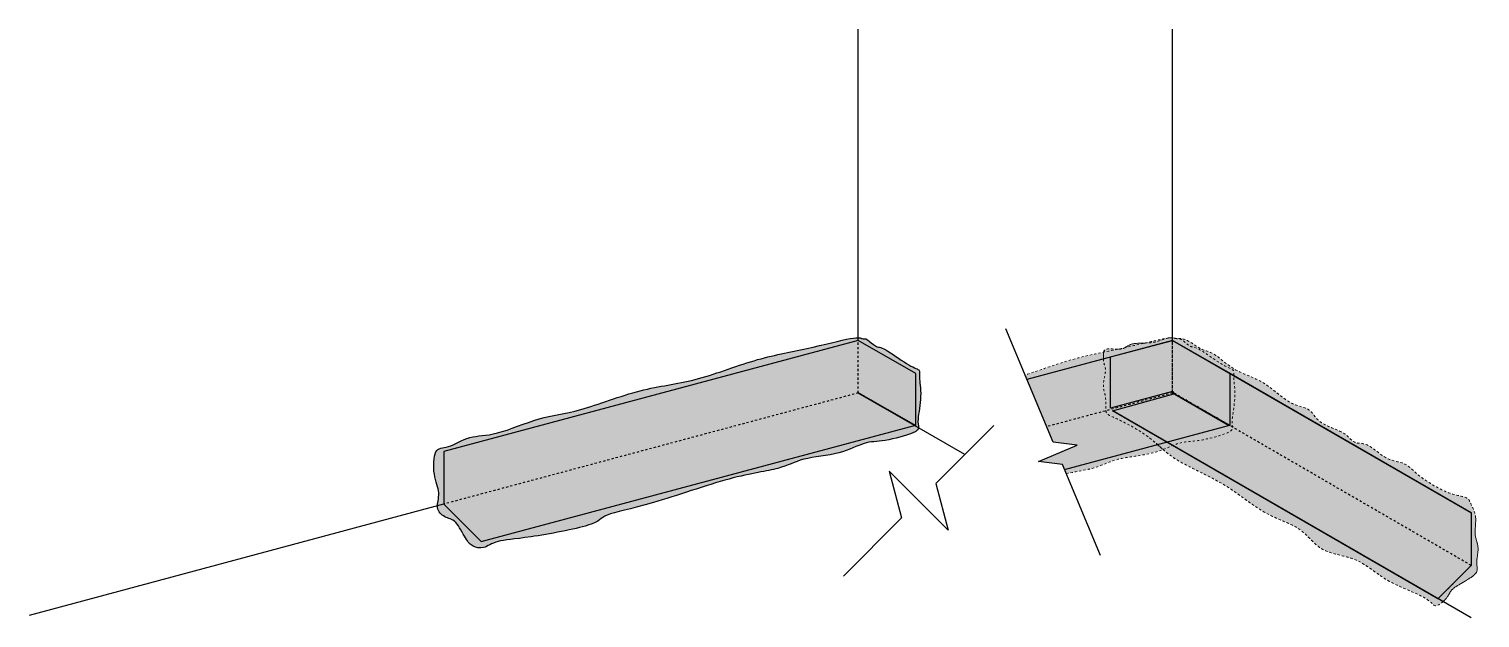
# Model space of a CAD drawing. Header units: inches. Extents: x -328 to 241, y -68 to 146.
# Drawn here: x -195.7 to -112.7, y 69.5 to 103.1 of the extents above; entities that cross this region are included whole.
import ezdxf

# ---------------------------------------------------------------- set-up
doc = ezdxf.new("R2010")
doc.units = ezdxf.units.IN
doc.header["$MEASUREMENT"] = 0
doc.linetypes.add('Dash', pattern=[0.25, 0.125, -0.125])
for name, color, linetype, lineweight in [('Drainage Mat', 191, 'Continuous', 0), ('Others', 190, 'Continuous', 0), ('RAM POLY FELT 3.5 FILTER FABRIC.', 4, 'Dash', 0)]:
    doc.layers.add(name, color=color, linetype=linetype, lineweight=lineweight)
doc.layers.add('Hatch', color=2, linetype='Continuous')
doc.layers.add('RamProof SYSTEM LIQUID', color=140, linetype='Continuous', lineweight=0, true_color=0x00bfff)

msp = doc.modelspace()

# ---------------------------------------------------------------- hatches: boundary and pattern name
at = {"layer": 'Drainage Mat'}
h = msp.add_hatch(color=2, dxfattribs=at)
h.dxf.hatch_style = 1
edge = h.paths.add_edge_path()
edge.add_line((-144.95698, 80.46186), (-144.95698, 83.43831))
edge.add_line((-144.95698, 83.43831), (-148.24363, 85.33586))
edge.add_line((-148.24363, 85.33586), (-171.96494, 78.97975))
edge.add_line((-171.96494, 78.97975), (-171.96494, 75.97371))
edge.add_line((-171.96494, 75.97371), (-169.81747, 73.82624))
edge.add_line((-169.81747, 73.82624), (-145.03662, 80.46624))
edge.add_line((-145.03662, 80.46624), (-148.24665, 82.32357))
edge.add_arc((-148.23523, 82.32671), 0.01184, 87.1137567, 195.3472177, ccw=False)
edge.add_line((-148.23464, 82.33853), (-144.95698, 80.46186))
at = {"layer": 'Hatch'}
h = msp.add_hatch(color=256, dxfattribs=at)
h.dxf.hatch_style = 1
edge = h.paths.add_edge_path()
edge.add_line((-136.56294, 78.24062), (-136.44203, 77.95099))
edge.add_line((-136.44203, 77.95099), (-127.05499, 80.46624))
edge.add_line((-127.05499, 80.46624), (-130.25063, 82.31525))
edge.add_arc((-130.2536, 82.32671), 0.01184, 87.1137567, 284.5452669, ccw=False)
edge.add_line((-130.25301, 82.33853), (-126.97534, 80.46186))
edge.add_line((-126.97534, 80.46186), (-126.97534, 83.43831))
edge.add_line((-126.97534, 83.43831), (-130.262, 85.33586))
edge.add_line((-130.262, 85.33586), (-138.59302, 83.10357))
edge.add_line((-138.59302, 83.10357), (-137.09465, 79.51431))
edge.add_line((-137.09465, 79.51431), (-135.72575, 79.33794))
edge.add_line((-135.72575, 79.33794), (-137.93183, 78.41699))
edge.add_line((-137.93183, 78.41699), (-136.56294, 78.24062))
h = msp.add_hatch(color=256, dxfattribs=at)
h.dxf.hatch_style = 1
edge = h.paths.add_edge_path()
edge.add_line((-113.17527, 75.47083), (-113.17527, 72.46479))
edge.add_line((-113.17527, 72.46479), (-115.0772, 70.56287))
edge.add_line((-115.0772, 70.56287), (-133.69654, 81.31276))
edge.add_line((-133.69654, 81.31276), (-130.19858, 82.27178))
edge.add_arc((-130.27218, 82.31761), 0.08671, 328.0915796, 446.9031402)
edge.add_line((-130.2675, 82.40419), (-133.81103, 81.45471))
edge.add_line((-133.81103, 81.45471), (-133.81103, 84.3849))
edge.add_line((-133.81103, 84.3849), (-130.262, 85.33586))
edge.add_line((-130.262, 85.33586), (-113.17527, 75.47083))
at = {"layer": 'RamProof SYSTEM LIQUID'}
h = msp.add_hatch(color=256, dxfattribs=at)
h.dxf.hatch_style = 1
edge = h.paths.add_edge_path()
edge.add_spline(control_points=[(-147.72041, 85.37282), (-147.85241, 85.45332), (-148.04002, 85.38091), (-148.24363, 85.60831), (-151.19939, 84.81632), (-154.09009, 84.33394), (-157.71891, 82.88701), (-160.5393, 82.67034), (-164.45181, 81.15045), (-166.37404, 81.01823), (-169.13103, 79.81947), (-170.47531, 79.94054), (-171.79665, 79.08619), (-172.52494, 79.28134), (-172.59537, 77.56029), (-172.10712, 76.59234), (-172.47546, 75.72741), (-171.91554, 75.16749), (-171.27153, 75.11387), (-170.68714, 73.89412), (-170.33843, 73.54541), (-169.69551, 73.37314), (-168.99923, 73.91816), (-167.45966, 73.97826), (-162.93809, 74.81269), (-163.08419, 75.35796), (-160.3838, 75.83891), (-155.214, 77.65633), (-152.57813, 77.9568), (-151.60218, 78.60789), (-149.18607, 78.81238), (-147.86343, 79.57601), (-146.87044, 79.51896), (-144.84804, 80.06085), (-144.75929, 80.3921), (-144.90143, 80.63829), (-144.58814, 82.20138), (-144.8122, 83.36346), (-144.6423, 83.65773), (-145.35231, 83.84798), (-146.86265, 85.00113), (-147.24804, 84.89787), (-147.58842, 85.29231), (-147.72041, 85.37282)], knot_values=[0, 0, 0, 0, 1, 2, 3, 4, 5, 6, 7, 8, 9, 10, 11, 12, 13, 14, 15, 16, 17, 18, 19, 20, 21, 22, 23, 24, 25, 26, 27, 28, 29, 30, 31, 32, 33, 34, 35, 36, 37, 38, 39, 40, 41, 41, 41, 41], degree=3, periodic=1)
h = msp.add_hatch(color=256, dxfattribs=at)
h.dxf.hatch_style = 1
edge = h.paths.add_edge_path()
edge.add_spline(control_points=[(-112.92104, 75.21349), (-112.94602, 75.50801), (-113.19208, 75.9342), (-113.34717, 76.43878), (-114.31408, 76.43878), (-116.25482, 77.55927), (-116.88567, 78.40328), (-117.99013, 78.40328), (-119.13958, 79.55273), (-119.89482, 79.35037), (-120.33564, 80.11389), (-121.9808, 80.55471), (-122.35556, 81.54574), (-123.49913, 81.54574), (-125.02926, 83.07586), (-126.75704, 83.53882), (-127.92644, 84.70823), (-128.55274, 84.70823), (-129.52397, 85.4877), (-130.13366, 85.40397), (-130.41769, 85.56795), (-131.35269, 85.11969), (-132.74332, 85.23433), (-133.04219, 84.71667), (-134.22032, 84.95593), (-134.22032, 84.47577), (-134.22032, 84.00693), (-134.03826, 83.69159), (-134.22737, 82.98584), (-134.22737, 82.48319), (-134.08437, 82.23551), (-134.08437, 81.53469), (-134.08437, 81.10379), (-133.74183, 81.012), (-131.50596, 79.88282), (-130.33911, 78.48023), (-127.23621, 77.23453), (-125.02219, 75.29468), (-122.78751, 74.6959), (-121.89568, 73.15122), (-119.6083, 72.97893), (-118.14884, 71.51946), (-115.48681, 70.61292), (-115.30381, 69.92996), (-114.47828, 70.6458), (-114.36032, 71.08604), (-113.75673, 71.43452), (-112.67314, 72.06013), (-112.94866, 72.53734), (-112.68006, 73.53976), (-113.04224, 74.16708), (-112.89607, 74.91897), (-112.92104, 75.21349)], knot_values=[0, 0, 0, 0, 1, 2, 3, 4, 5, 6, 7, 8, 9, 10, 11, 12, 13, 14, 15, 16, 17, 18, 19, 20, 21, 22, 23, 24, 25, 26, 27, 28, 29, 30, 31, 32, 33, 34, 35, 36, 37, 38, 39, 40, 41, 42, 43, 44, 45, 46, 47, 48, 49, 50, 50, 50, 50], degree=3, periodic=1)
h = msp.add_hatch(color=256, dxfattribs=at)
h.dxf.hatch_style = 1
h.paths.add_polyline_path([(-136.56294, 78.24062), (-136.34305, 77.71389), (-136.21916, 77.73935), (-135.98872, 77.78481), (-135.77224, 77.82644), (-135.56925, 77.86527), (-135.37926, 77.90229), (-135.2018, 77.93854), (-135.0364, 77.97502), (-134.88257, 78.01277), (-134.73968, 78.05258), (-134.60628, 78.09433), (-134.48069, 78.13758), (-134.3612, 78.18189), (-134.24614, 78.22683), (-134.13382, 78.27197), (-134.02254, 78.31686), (-133.91062, 78.36108), (-133.79637, 78.4042), (-133.67811, 78.44577), (-133.55413, 78.48537), (-133.42276, 78.52255), (-133.28247, 78.55694), (-133.13354, 78.58874), (-132.97734, 78.61849), (-132.81526, 78.64673), (-132.64866, 78.67402), (-132.47893, 78.7009), (-132.30745, 78.72792), (-132.13561, 78.75563), (-131.96477, 78.78457), (-131.79632, 78.81529), (-131.63164, 78.84835), (-131.47212, 78.88428), (-131.3191, 78.92362), (-131.17313, 78.96632), (-131.03385, 79.01166), (-130.90086, 79.05889), (-130.77372, 79.10726), (-130.65202, 79.15601), (-130.53535, 79.2044), (-130.42329, 79.25167), (-130.31542, 79.29708), (-130.21133, 79.33986), (-130.11061, 79.37927), (-130.01283, 79.41456), (-129.91758, 79.44498), (-129.82436, 79.4702), (-129.73244, 79.49089), (-129.64109, 79.5078), (-129.54956, 79.52172), (-129.45713, 79.53341), (-129.36304, 79.54366), (-129.26656, 79.55322), (-129.16694, 79.56288), (-129.06345, 79.57342), (-128.95534, 79.58559), (-128.84188, 79.60018), (-128.72233, 79.61797), (-128.59628, 79.63953), (-128.46492, 79.66467), (-128.32985, 79.69294), (-128.19269, 79.7239), (-128.05505, 79.75711), (-127.91855, 79.79213), (-127.78481, 79.82851), (-127.65543, 79.86582), (-127.53203, 79.90361), (-127.41622, 79.94145), (-127.30962, 79.9789), (-127.21384, 80.0155), (-127.13034, 80.05086), (-127.05907, 80.08486), (-126.99911, 80.11757), (-126.94953, 80.14907), (-126.9094, 80.17941), (-126.87779, 80.20867), (-126.85378, 80.23692), (-126.83644, 80.26422), (-126.82484, 80.29065), (-126.81806, 80.31626), (-126.81516, 80.34114), (-126.81522, 80.36534), (-126.81733, 80.38895), (-126.82081, 80.41237), (-126.82528, 80.43635), (-126.83037, 80.46164), (-126.8357, 80.48902), (-126.8409, 80.51924), (-126.8456, 80.55308), (-126.84942, 80.59128), (-126.85198, 80.63463), (-126.85292, 80.68387), (-126.85186, 80.73978), (-126.84842, 80.80312), (-126.84224, 80.87465), (-126.83321, 80.95462), (-126.82181, 81.04222), (-126.80857, 81.13653), (-126.79404, 81.2366), (-126.77876, 81.3415), (-126.76327, 81.4503), (-126.7481, 81.56205), (-126.7338, 81.67583), (-126.72092, 81.79069), (-126.70999, 81.9057), (-126.70154, 82.01993), (-126.69614, 82.13243), (-126.69414, 82.24239), (-126.69522, 82.34942), (-126.69889, 82.45327), (-126.70463, 82.55369), (-126.71193, 82.65043), (-126.72029, 82.74322), (-126.7292, 82.83181), (-126.73815, 82.91596), (-126.74664, 82.9954), (-126.75415, 83.06989), (-126.76019, 83.13916), (-126.76424, 83.20296), (-126.76587, 83.26109), (-126.76539, 83.31374), (-126.76349, 83.36132), (-126.76086, 83.40425), (-126.7582, 83.44295), (-126.75619, 83.47783), (-126.75554, 83.50931), (-126.75693, 83.53781), (-126.76107, 83.56373), (-126.76864, 83.5875), (-126.78034, 83.60954), (-126.79686, 83.63025), (-126.81889, 83.65006), (-126.84674, 83.66947), (-126.8804, 83.68905), (-126.91982, 83.70938), (-126.96496, 83.73105), (-127.01578, 83.75464), (-127.07222, 83.78073), (-127.13425, 83.80989), (-127.20183, 83.84272), (-127.2749, 83.87979), (-127.35344, 83.92168), (-127.43738, 83.96898), (-127.5267, 84.02225), (-127.62102, 84.08152), (-127.71937, 84.14571), (-127.82071, 84.2136), (-127.92397, 84.28399), (-128.02812, 84.35566), (-128.1321, 84.42742), (-128.23487, 84.49804), (-128.33538, 84.56632), (-128.43257, 84.63106), (-128.5254, 84.69103), (-128.61283, 84.74504), (-128.69379, 84.79188), (-128.76754, 84.83071), (-128.83447, 84.86223), (-128.89526, 84.8875), (-128.95059, 84.90758), (-129.00115, 84.92353), (-129.04761, 84.93643), (-129.09065, 84.94732), (-129.13096, 84.95728), (-129.16922, 84.96736), (-129.2061, 84.97864), (-129.24229, 84.99217), (-129.27848, 85.00902), (-129.31527, 85.03011), (-129.35274, 85.05525), (-129.39072, 85.0837), (-129.42899, 85.11468), (-129.46737, 85.14744), (-129.50567, 85.18122), (-129.5437, 85.21525), (-129.58125, 85.24879), (-129.61814, 85.28106), (-129.65418, 85.31131), (-129.68916, 85.33878), (-129.72291, 85.36271), (-129.75522, 85.38236), (-129.78606, 85.39766), (-129.81549, 85.40915), (-129.8436, 85.41738), (-129.87047, 85.42292), (-129.89619, 85.42635), (-129.92083, 85.42821), (-129.94448, 85.42909), (-129.96723, 85.42953), (-129.98914, 85.43011), (-130.01031, 85.43139), (-130.03082, 85.43393), (-130.05076, 85.4383), (-130.07069, 85.44463), (-130.09205, 85.45226), (-130.1164, 85.46046), (-130.14527, 85.46848), (-130.1802, 85.47559), (-130.22274, 85.48105), (-130.27443, 85.48412), (-130.3368, 85.48407), (-130.41141, 85.48015), (-130.49979, 85.47163), (-130.60348, 85.45776), (-130.72402, 85.43782), (-130.86241, 85.41132), (-131.01758, 85.37876), (-131.188, 85.34087), (-131.37213, 85.29837), (-131.56844, 85.25199), (-131.7754, 85.20245), (-131.99146, 85.15047), (-132.2151, 85.09677), (-132.44478, 85.04209), (-132.67896, 84.98714), (-132.91612, 84.93265), (-133.15471, 84.87935), (-133.39336, 84.82784), (-133.63192, 84.77784), (-133.87083, 84.72868), (-134.11052, 84.67965), (-134.35143, 84.63007), (-134.594, 84.57923), (-134.83866, 84.52644), (-135.08586, 84.47101), (-135.33603, 84.41224), (-135.5896, 84.34944), (-135.84702, 84.28192), (-136.10873, 84.20898), (-136.37512, 84.12998), (-136.64596, 84.04522), (-136.92043, 83.95586), (-137.19769, 83.8631), (-137.47689, 83.76814), (-137.75719, 83.67217), (-138.03775, 83.57638), (-138.31772, 83.48198), (-138.59627, 83.39015), (-138.69899, 83.35741), (-137.09465, 79.51431), (-135.72575, 79.33794), (-137.93183, 78.41699)])

# ---------------------------------------------------------------- linework, layer by layer
for points in [[(-148.24363, 85.33586), (-148.24363, 103.13204)], [(-130.262, 85.33586), (-130.262, 103.13204)], [(-134.39367, 73.04426), (-136.56294, 78.24062), (-137.93183, 78.41699), (-135.72575, 79.33794), (-137.09465, 79.51431), (-139.8034, 86.00296)], [(-133.81103, 81.61616), (-133.81103, 84.3849)], [(-113.17527, 75.47083), (-127.04078, 83.47609)], [(-113.17527, 69.46479), (-133.58049, 81.24575)], [(-140.48124, 80.47605), (-143.81321, 77.14408), (-143.09876, 74.47771), (-146.47958, 77.85853), (-145.76513, 75.19216), (-149.0971, 71.86019)], [(-142.14723, 78.81006), (-145.02241, 80.47005)], [(-171.97505, 75.97024), (-195.69637, 69.61413)]]:
    msp.add_lwpolyline(points)
for points in [[(-144.95698, 80.46186), (-144.95698, 83.43831), (-148.24363, 85.33586), (-171.96494, 78.97975), (-171.96494, 75.97371), (-169.81747, 73.82624), (-145.03662, 80.46624), (-148.24665, 82.32357, -0.51080924), (-148.23464, 82.33853)], [(-113.17527, 75.47083), (-113.17527, 72.46479), (-115.0772, 70.56287), (-133.69654, 81.31276), (-130.19858, 82.27178, 0.57045679), (-130.2675, 82.40419), (-133.81103, 81.45471), (-133.81103, 84.3849), (-130.262, 85.33586)]]:
    msp.add_lwpolyline(points, format="xyb", close=True)
at = {"linetype": 'Dash'}
for points in [[(-148.24363, 82.32982), (-148.24363, 85.33586)], [(-130.2675, 82.40419), (-130.262, 85.33586)], [(-130.262, 82.32982), (-130.262, 85.33586)], [(-148.24363, 82.32982), (-171.96494, 75.97371)], [(-145.02241, 80.47005), (-148.24363, 82.32982)], [(-130.262, 82.32982), (-137.46437, 80.39995)], [(-127.04078, 80.47005), (-130.262, 82.32982)], [(-113.17527, 72.46479), (-130.18548, 82.31761)]]:
    msp.add_lwpolyline(points, dxfattribs=at)
msp.add_lwpolyline([(-136.44203, 77.95099), (-127.05499, 80.46624), (-130.26502, 82.32357, -0.51080924), (-130.25301, 82.33853), (-126.97534, 80.46186), (-126.97534, 83.43831), (-130.262, 85.33586), (-138.59302, 83.10357)], format="xyb")
msp.add_open_spline([(-147.72041, 85.37282), (-147.85241, 85.45332), (-148.04002, 85.38091), (-148.24363, 85.60831), (-151.19939, 84.81632), (-154.09009, 84.33394), (-157.71891, 82.88701), (-160.5393, 82.67034), (-164.45181, 81.15045), (-166.37404, 81.01823), (-169.13103, 79.81947), (-170.47531, 79.94054), (-171.79665, 79.08619), (-172.52494, 79.28134), (-172.59537, 77.56029), (-172.10712, 76.59234), (-172.47546, 75.72741), (-171.91554, 75.16749), (-171.27153, 75.11387), (-170.68714, 73.89412), (-170.33843, 73.54541), (-169.69551, 73.37314), (-168.99923, 73.91816), (-167.45966, 73.97826), (-162.93809, 74.81269), (-163.08419, 75.35796), (-160.3838, 75.83891), (-155.214, 77.65633), (-152.57813, 77.9568), (-151.60218, 78.60789), (-149.18607, 78.81238), (-147.86343, 79.57601), (-146.87044, 79.51896), (-144.84804, 80.06085), (-144.75929, 80.3921), (-144.90143, 80.63829), (-144.58814, 82.20138), (-144.8122, 83.36346), (-144.6423, 83.65773), (-145.35231, 83.84798), (-146.86265, 85.00113), (-147.24804, 84.89787), (-147.58842, 85.29231), (-147.72041, 85.37282)], degree=3)
at = {"layer": 'Others'}
for points in [[(-148.24363, 85.33586), (-171.96494, 78.97975)], [(-148.24363, 85.33586), (-144.95698, 83.43831)], [(-130.262, 85.33586), (-138.59302, 83.10357)], [(-130.262, 85.33586), (-126.97534, 83.43831)], [(-144.95698, 83.43831), (-144.95698, 80.46186)], [(-126.97534, 83.43831), (-126.97534, 80.46186)], [(-145.02241, 80.47005), (-169.81747, 73.82624)], [(-127.04078, 80.47005), (-136.44203, 77.95099)], [(-171.96494, 78.97975), (-171.96494, 75.97371), (-169.81747, 73.82624)]]:
    msp.add_lwpolyline(points, dxfattribs=at)
for points in [[(-144.95698, 80.46186), (-148.23352, 82.3333, 0.57425178), (-148.24158, 82.32864, -1.72278021)], [(-126.97534, 80.46186), (-130.25189, 82.3333, 0.57425178), (-130.25995, 82.32864, -1.72278021)]]:
    msp.add_lwpolyline(points, format="xyb", dxfattribs=at)
at = {"layer": 'RAM POLY FELT 3.5 FILTER FABRIC.'}
msp.add_lwpolyline([(-113.17527, 75.47083), (-113.17527, 72.46479), (-115.0772, 70.56287)], dxfattribs=at)
for points, knots in [([(-136.34316, 77.71416), (-135.72418, 77.84132), (-134.4725, 78.03952), (-133.62055, 78.60789), (-131.20444, 78.81238), (-129.8818, 79.57601), (-128.8888, 79.51896), (-126.86641, 80.06085), (-126.77766, 80.3921), (-126.9198, 80.63829), (-126.60651, 82.20138), (-126.83057, 83.36346), (-126.66067, 83.65773), (-127.37068, 83.84798), (-128.88102, 85.00113), (-129.26641, 84.89787), (-129.60678, 85.29231), (-129.73878, 85.37282), (-129.87078, 85.45332), (-130.05839, 85.38091), (-130.262, 85.60831), (-133.21776, 84.81632), (-135.84583, 84.37777), (-137.87744, 83.62029), (-138.69884, 83.35706)], [26.38113572, 26.38113572, 26.38113572, 26.38113572, 27, 28, 29, 30, 31, 32, 33, 34, 35, 36, 37, 38, 39, 40, 41, 41, 41, 42, 43, 44, 45, 45.72744356, 45.72744356, 45.72744356, 45.72744356]), ([(-133.3934, 84.82783), (-133.61739, 84.82858), (-134.08342, 84.89637), (-134.18924, 84.7442), (-134.20795, 84.65967)], [22.24767684, 22.24767684, 22.24767684, 22.24767684, 23, 23.60213334, 23.60213334, 23.60213334, 23.60213334]), ([(-133.3934, 84.82783), (-133.61739, 84.82858), (-134.08342, 84.89637), (-134.18924, 84.7442), (-134.20795, 84.65967)], [22.24767684, 22.24767684, 22.24767684, 22.24767684, 23, 23.60213334, 23.60213334, 23.60213334, 23.60213334]), ([(-133.3934, 84.82783), (-133.61739, 84.82858), (-134.08342, 84.89637), (-134.18924, 84.7442), (-134.20795, 84.65967)], [22.24767684, 22.24767684, 22.24767684, 22.24767684, 23, 23.60213334, 23.60213334, 23.60213334, 23.60213334]), ([(-133.3934, 84.82783), (-133.61739, 84.82858), (-134.08342, 84.89637), (-134.18924, 84.7442), (-134.20795, 84.65967)], [22.24767684, 22.24767684, 22.24767684, 22.24767684, 23, 23.60213334, 23.60213334, 23.60213334, 23.60213334]), ([(-133.3934, 84.82783), (-133.61739, 84.82858), (-134.08342, 84.89637), (-134.18924, 84.7442), (-134.20795, 84.65967)], [22.24767684, 22.24767684, 22.24767684, 22.24767684, 23, 23.60213334, 23.60213334, 23.60213334, 23.60213334]), ([(-132.99224, 84.91547), (-133.05018, 84.88373), (-133.16213, 84.83603), (-133.31967, 84.82758), (-133.3934, 84.82783)], [21.689953357, 21.689953357, 21.689953357, 21.689953357, 22, 22.247676842, 22.247676842, 22.247676842, 22.247676842]), ([(-132.99224, 84.91547), (-133.05018, 84.88373), (-133.16213, 84.83603), (-133.31967, 84.82758), (-133.3934, 84.82783)], [21.689953357, 21.689953357, 21.689953357, 21.689953357, 22, 22.247676842, 22.247676842, 22.247676842, 22.247676842]), ([(-132.99224, 84.91547), (-133.05018, 84.88373), (-133.16213, 84.83603), (-133.31967, 84.82758), (-133.3934, 84.82783)], [21.689953357, 21.689953357, 21.689953357, 21.689953357, 22, 22.247676842, 22.247676842, 22.247676842, 22.247676842]), ([(-132.99224, 84.91547), (-133.05018, 84.88373), (-133.16213, 84.83603), (-133.31967, 84.82758), (-133.3934, 84.82783)], [21.689953357, 21.689953357, 21.689953357, 21.689953357, 22, 22.247676842, 22.247676842, 22.247676842, 22.247676842]), ([(-132.99224, 84.91547), (-133.05018, 84.88373), (-133.16213, 84.83603), (-133.31967, 84.82758), (-133.3934, 84.82783)], [21.689953357, 21.689953357, 21.689953357, 21.689953357, 22, 22.247676842, 22.247676842, 22.247676842, 22.247676842]), ([(-131.86631, 85.18059), (-132.12742, 85.17176), (-132.65598, 85.17195), (-132.8633, 84.9861), (-132.99224, 84.91547)], [20.36128087, 20.36128087, 20.36128087, 20.36128087, 21, 21.68995336, 21.68995336, 21.68995336, 21.68995336]), ([(-131.86631, 85.18059), (-132.12742, 85.17176), (-132.65598, 85.17195), (-132.8633, 84.9861), (-132.99224, 84.91547)], [20.36128087, 20.36128087, 20.36128087, 20.36128087, 21, 21.68995336, 21.68995336, 21.68995336, 21.68995336]), ([(-131.86631, 85.18059), (-132.12742, 85.17176), (-132.65598, 85.17195), (-132.8633, 84.9861), (-132.99224, 84.91547)], [20.36128087, 20.36128087, 20.36128087, 20.36128087, 21, 21.68995336, 21.68995336, 21.68995336, 21.68995336]), ([(-131.86631, 85.18059), (-132.12742, 85.17176), (-132.65598, 85.17195), (-132.8633, 84.9861), (-132.99224, 84.91547)], [20.36128087, 20.36128087, 20.36128087, 20.36128087, 21, 21.68995336, 21.68995336, 21.68995336, 21.68995336]), ([(-131.86631, 85.18059), (-132.12742, 85.17176), (-132.65598, 85.17195), (-132.8633, 84.9861), (-132.99224, 84.91547)], [20.36128087, 20.36128087, 20.36128087, 20.36128087, 21, 21.68995336, 21.68995336, 21.68995336, 21.68995336]), ([(-130.49973, 85.47163), (-130.50834, 85.46992), (-130.71551, 85.42517), (-131.15362, 85.21513), (-131.71861, 85.18558), (-131.86631, 85.18059)], [18.95556946, 18.95556946, 18.95556946, 18.95556946, 19, 20, 20.36128087, 20.36128087, 20.36128087, 20.36128087]), ([(-130.49973, 85.47163), (-130.50834, 85.46992), (-130.71551, 85.42517), (-131.15362, 85.21513), (-131.71861, 85.18558), (-131.86631, 85.18059)], [18.95556946, 18.95556946, 18.95556946, 18.95556946, 19, 20, 20.36128087, 20.36128087, 20.36128087, 20.36128087]), ([(-130.49973, 85.47163), (-130.50834, 85.46992), (-130.71551, 85.42517), (-131.15362, 85.21513), (-131.71861, 85.18558), (-131.86631, 85.18059)], [18.95556946, 18.95556946, 18.95556946, 18.95556946, 19, 20, 20.36128087, 20.36128087, 20.36128087, 20.36128087]), ([(-130.49973, 85.47163), (-130.50834, 85.46992), (-130.71551, 85.42517), (-131.15362, 85.21513), (-131.71861, 85.18558), (-131.86631, 85.18059)], [18.95556946, 18.95556946, 18.95556946, 18.95556946, 19, 20, 20.36128087, 20.36128087, 20.36128087, 20.36128087]), ([(-130.49973, 85.47163), (-130.50834, 85.46992), (-130.71551, 85.42517), (-131.15362, 85.21513), (-131.71861, 85.18558), (-131.86631, 85.18059)], [18.95556946, 18.95556946, 18.95556946, 18.95556946, 19, 20, 20.36128087, 20.36128087, 20.36128087, 20.36128087]), ([(-130.07028, 85.44449), (-130.07334, 85.44473), (-130.14377, 85.45062), (-130.20224, 85.4656), (-130.262, 85.47528)], [17.979785982, 17.979785982, 17.979785982, 17.979785982, 18, 18.44916937, 18.44916937, 18.44916937, 18.44916937]), ([(-130.07028, 85.44449), (-130.07334, 85.44473), (-130.14377, 85.45062), (-130.20224, 85.4656), (-130.262, 85.47528)], [17.979785982, 17.979785982, 17.979785982, 17.979785982, 18, 18.44916937, 18.44916937, 18.44916937, 18.44916937]), ([(-130.07028, 85.44449), (-130.07334, 85.44473), (-130.14377, 85.45062), (-130.20224, 85.4656), (-130.262, 85.47528)], [17.979785982, 17.979785982, 17.979785982, 17.979785982, 18, 18.44916937, 18.44916937, 18.44916937, 18.44916937]), ([(-130.07028, 85.44449), (-130.07334, 85.44473), (-130.14377, 85.45062), (-130.20224, 85.4656), (-130.262, 85.47528)], [17.979785982, 17.979785982, 17.979785982, 17.979785982, 18, 18.44916937, 18.44916937, 18.44916937, 18.44916937]), ([(-130.07028, 85.44449), (-130.07334, 85.44473), (-130.14377, 85.45062), (-130.20224, 85.4656), (-130.262, 85.47528)], [17.979785982, 17.979785982, 17.979785982, 17.979785982, 18, 18.44916937, 18.44916937, 18.44916937, 18.44916937]), ([(-114.79006, 70.39709), (-114.71765, 70.46261), (-114.45242, 70.74233), (-114.36032, 71.08604), (-113.75673, 71.43452), (-112.67314, 72.06013), (-112.94866, 72.53734), (-112.68006, 73.53976), (-113.04224, 74.16708), (-112.89607, 74.91897), (-112.92104, 75.21349), (-112.94602, 75.50801), (-113.19208, 75.9342), (-113.34717, 76.43878), (-114.31408, 76.43878), (-116.25482, 77.55927), (-116.88567, 78.40328), (-117.99013, 78.40328), (-119.13958, 79.55273), (-119.89482, 79.35037), (-120.33564, 80.11389), (-121.9808, 80.55471), (-122.35556, 81.54574), (-123.49913, 81.54574), (-125.02926, 83.07586), (-126.75704, 83.53882), (-127.92644, 84.70823), (-128.55274, 84.70823), (-129.51743, 85.48245), (-129.92219, 85.43295), (-130.07028, 85.44449)], [42.65777667, 42.65777667, 42.65777667, 42.65777667, 43, 44, 45, 46, 47, 48, 49, 50, 50, 50, 51, 52, 53, 54, 55, 56, 57, 58, 59, 60, 61, 62, 63, 64, 65, 66, 67, 67.97978598, 67.97978598, 67.97978598, 67.97978598]), ([(-114.79006, 70.39709), (-114.71765, 70.46261), (-114.45242, 70.74233), (-114.36032, 71.08604), (-113.75673, 71.43452), (-112.67314, 72.06013), (-112.94866, 72.53734), (-112.68006, 73.53976), (-113.04224, 74.16708), (-112.89607, 74.91897), (-112.92104, 75.21349), (-112.94602, 75.50801), (-113.19208, 75.9342), (-113.34717, 76.43878), (-114.31408, 76.43878), (-116.25482, 77.55927), (-116.88567, 78.40328), (-117.99013, 78.40328), (-119.13958, 79.55273), (-119.89482, 79.35037), (-120.33564, 80.11389), (-121.9808, 80.55471), (-122.35556, 81.54574), (-123.49913, 81.54574), (-125.02926, 83.07586), (-126.75704, 83.53882), (-127.92644, 84.70823), (-128.55274, 84.70823), (-129.51743, 85.48245), (-129.92219, 85.43295), (-130.07028, 85.44449)], [42.65777667, 42.65777667, 42.65777667, 42.65777667, 43, 44, 45, 46, 47, 48, 49, 50, 50, 50, 51, 52, 53, 54, 55, 56, 57, 58, 59, 60, 61, 62, 63, 64, 65, 66, 67, 67.97978598, 67.97978598, 67.97978598, 67.97978598]), ([(-114.79006, 70.39709), (-114.71765, 70.46261), (-114.45242, 70.74233), (-114.36032, 71.08604), (-113.75673, 71.43452), (-112.67314, 72.06013), (-112.94866, 72.53734), (-112.68006, 73.53976), (-113.04224, 74.16708), (-112.89607, 74.91897), (-112.92104, 75.21349), (-112.94602, 75.50801), (-113.19208, 75.9342), (-113.34717, 76.43878), (-114.31408, 76.43878), (-116.25482, 77.55927), (-116.88567, 78.40328), (-117.99013, 78.40328), (-119.13958, 79.55273), (-119.89482, 79.35037), (-120.33564, 80.11389), (-121.9808, 80.55471), (-122.35556, 81.54574), (-123.49913, 81.54574), (-125.02926, 83.07586), (-126.75704, 83.53882), (-127.92644, 84.70823), (-128.55274, 84.70823), (-129.51743, 85.48245), (-129.92219, 85.43295), (-130.07028, 85.44449)], [42.65777667, 42.65777667, 42.65777667, 42.65777667, 43, 44, 45, 46, 47, 48, 49, 50, 50, 50, 51, 52, 53, 54, 55, 56, 57, 58, 59, 60, 61, 62, 63, 64, 65, 66, 67, 67.97978598, 67.97978598, 67.97978598, 67.97978598]), ([(-114.79006, 70.39709), (-114.71765, 70.46261), (-114.45242, 70.74233), (-114.36032, 71.08604), (-113.75673, 71.43452), (-112.67314, 72.06013), (-112.94866, 72.53734), (-112.68006, 73.53976), (-113.04224, 74.16708), (-112.89607, 74.91897), (-112.92104, 75.21349), (-112.94602, 75.50801), (-113.19208, 75.9342), (-113.34717, 76.43878), (-114.31408, 76.43878), (-116.25482, 77.55927), (-116.88567, 78.40328), (-117.99013, 78.40328), (-119.13958, 79.55273), (-119.89482, 79.35037), (-120.33564, 80.11389), (-121.9808, 80.55471), (-122.35556, 81.54574), (-123.49913, 81.54574), (-125.02926, 83.07586), (-126.75704, 83.53882), (-127.92644, 84.70823), (-128.55274, 84.70823), (-129.51743, 85.48245), (-129.92219, 85.43295), (-130.07028, 85.44449)], [42.65777667, 42.65777667, 42.65777667, 42.65777667, 43, 44, 45, 46, 47, 48, 49, 50, 50, 50, 51, 52, 53, 54, 55, 56, 57, 58, 59, 60, 61, 62, 63, 64, 65, 66, 67, 67.97978598, 67.97978598, 67.97978598, 67.97978598]), ([(-114.79006, 70.39709), (-114.71765, 70.46261), (-114.45242, 70.74233), (-114.36032, 71.08604), (-113.75673, 71.43452), (-112.67314, 72.06013), (-112.94866, 72.53734), (-112.68006, 73.53976), (-113.04224, 74.16708), (-112.89607, 74.91897), (-112.92104, 75.21349), (-112.94602, 75.50801), (-113.19208, 75.9342), (-113.34717, 76.43878), (-114.31408, 76.43878), (-116.25482, 77.55927), (-116.88567, 78.40328), (-117.99013, 78.40328), (-119.13958, 79.55273), (-119.89482, 79.35037), (-120.33564, 80.11389), (-121.9808, 80.55471), (-122.35556, 81.54574), (-123.49913, 81.54574), (-125.02926, 83.07586), (-126.75704, 83.53882), (-127.92644, 84.70823), (-128.55274, 84.70823), (-129.51743, 85.48245), (-129.92219, 85.43295), (-130.07028, 85.44449)], [42.65777667, 42.65777667, 42.65777667, 42.65777667, 43, 44, 45, 46, 47, 48, 49, 50, 50, 50, 51, 52, 53, 54, 55, 56, 57, 58, 59, 60, 61, 62, 63, 64, 65, 66, 67, 67.97978598, 67.97978598, 67.97978598, 67.97978598]), ([(-134.21788, 84.27588), (-134.21467, 84.18939), (-134.19414, 83.96157), (-134.03826, 83.69159), (-134.22737, 82.98584), (-134.22737, 82.48319), (-134.08437, 82.23551), (-134.08437, 81.63813), (-134.08437, 81.38344), (-134.07449, 81.30826)], [24.43146625, 24.43146625, 24.43146625, 24.43146625, 25, 26, 27, 28, 29, 30, 30.55722381, 30.55722381, 30.55722381, 30.55722381]), ([(-134.21788, 84.27588), (-134.21467, 84.18939), (-134.19414, 83.96157), (-134.03826, 83.69159), (-134.22737, 82.98584), (-134.22737, 82.48319), (-134.08437, 82.23551), (-134.08437, 81.63813), (-134.08437, 81.38344), (-134.07449, 81.30826)], [24.43146625, 24.43146625, 24.43146625, 24.43146625, 25, 26, 27, 28, 29, 30, 30.55722381, 30.55722381, 30.55722381, 30.55722381]), ([(-134.21788, 84.27588), (-134.21467, 84.18939), (-134.19414, 83.96157), (-134.03826, 83.69159), (-134.22737, 82.98584), (-134.22737, 82.48319), (-134.08437, 82.23551), (-134.08437, 81.63813), (-134.08437, 81.38344), (-134.07449, 81.30826)], [24.43146625, 24.43146625, 24.43146625, 24.43146625, 25, 26, 27, 28, 29, 30, 30.55722381, 30.55722381, 30.55722381, 30.55722381]), ([(-134.21788, 84.27588), (-134.21467, 84.18939), (-134.19414, 83.96157), (-134.03826, 83.69159), (-134.22737, 82.98584), (-134.22737, 82.48319), (-134.08437, 82.23551), (-134.08437, 81.63813), (-134.08437, 81.38344), (-134.07449, 81.30826)], [24.43146625, 24.43146625, 24.43146625, 24.43146625, 25, 26, 27, 28, 29, 30, 30.55722381, 30.55722381, 30.55722381, 30.55722381]), ([(-134.21788, 84.27588), (-134.21467, 84.18939), (-134.19414, 83.96157), (-134.03826, 83.69159), (-134.22737, 82.98584), (-134.22737, 82.48319), (-134.08437, 82.23551), (-134.08437, 81.63813), (-134.08437, 81.38344), (-134.07449, 81.30826)], [24.43146625, 24.43146625, 24.43146625, 24.43146625, 25, 26, 27, 28, 29, 30, 30.55722381, 30.55722381, 30.55722381, 30.55722381]), ([(-134.20795, 84.65967), (-134.22032, 84.60381), (-134.22032, 84.47202), (-134.22032, 84.34152), (-134.21788, 84.27588)], [23.602133344, 23.602133344, 23.602133344, 23.602133344, 24, 24.431466247, 24.431466247, 24.431466247, 24.431466247]), ([(-134.20795, 84.65967), (-134.22032, 84.60381), (-134.22032, 84.47202), (-134.22032, 84.34152), (-134.21788, 84.27588)], [23.602133344, 23.602133344, 23.602133344, 23.602133344, 24, 24.431466247, 24.431466247, 24.431466247, 24.431466247]), ([(-134.20795, 84.65967), (-134.22032, 84.60381), (-134.22032, 84.47202), (-134.22032, 84.34152), (-134.21788, 84.27588)], [23.602133344, 23.602133344, 23.602133344, 23.602133344, 24, 24.431466247, 24.431466247, 24.431466247, 24.431466247]), ([(-134.20795, 84.65967), (-134.22032, 84.60381), (-134.22032, 84.47202), (-134.22032, 84.34152), (-134.21788, 84.27588)], [23.602133344, 23.602133344, 23.602133344, 23.602133344, 24, 24.431466247, 24.431466247, 24.431466247, 24.431466247]), ([(-134.20795, 84.65967), (-134.22032, 84.60381), (-134.22032, 84.47202), (-134.22032, 84.34152), (-134.21788, 84.27588)], [23.602133344, 23.602133344, 23.602133344, 23.602133344, 24, 24.431466247, 24.431466247, 24.431466247, 24.431466247]), ([(-134.07449, 81.30826), (-134.06664, 81.24853), (-134.02074, 81.08674), (-133.74183, 81.012), (-131.98745, 80.12599), (-131.30498, 79.53283), (-131.12668, 79.37524)], [30.55722381, 30.55722381, 30.55722381, 30.55722381, 31, 32, 33, 33.35395837, 33.35395837, 33.35395837, 33.35395837]), ([(-134.07449, 81.30826), (-134.06664, 81.24853), (-134.02074, 81.08674), (-133.74183, 81.012), (-131.98745, 80.12599), (-131.30498, 79.53283), (-131.12668, 79.37524)], [30.55722381, 30.55722381, 30.55722381, 30.55722381, 31, 32, 33, 33.35395837, 33.35395837, 33.35395837, 33.35395837]), ([(-134.07449, 81.30826), (-134.06664, 81.24853), (-134.02074, 81.08674), (-133.74183, 81.012), (-131.98745, 80.12599), (-131.30498, 79.53283), (-131.12668, 79.37524)], [30.55722381, 30.55722381, 30.55722381, 30.55722381, 31, 32, 33, 33.35395837, 33.35395837, 33.35395837, 33.35395837]), ([(-134.07449, 81.30826), (-134.06664, 81.24853), (-134.02074, 81.08674), (-133.74183, 81.012), (-131.98745, 80.12599), (-131.30498, 79.53283), (-131.12668, 79.37524)], [30.55722381, 30.55722381, 30.55722381, 30.55722381, 31, 32, 33, 33.35395837, 33.35395837, 33.35395837, 33.35395837]), ([(-134.07449, 81.30826), (-134.06664, 81.24853), (-134.02074, 81.08674), (-133.74183, 81.012), (-131.98745, 80.12599), (-131.30498, 79.53283), (-131.12668, 79.37524)], [30.55722381, 30.55722381, 30.55722381, 30.55722381, 31, 32, 33, 33.35395837, 33.35395837, 33.35395837, 33.35395837]), ([(-130.80675, 79.09441), (-130.5771, 78.8974), (-129.75709, 78.24657), (-127.23621, 77.23453), (-125.02219, 75.29468), (-122.78751, 74.6959), (-121.89568, 73.15122), (-119.6083, 72.97893), (-118.14884, 71.51946), (-115.48681, 70.61292), (-115.32468, 70.00787), (-114.92926, 70.27117), (-114.79006, 70.39709)], [33.56271688, 33.56271688, 33.56271688, 33.56271688, 34, 35, 36, 37, 38, 39, 40, 41, 42, 42.65777667, 42.65777667, 42.65777667, 42.65777667]), ([(-130.80675, 79.09441), (-130.5771, 78.8974), (-129.75709, 78.24657), (-127.23621, 77.23453), (-125.02219, 75.29468), (-122.78751, 74.6959), (-121.89568, 73.15122), (-119.6083, 72.97893), (-118.14884, 71.51946), (-115.48681, 70.61292), (-115.32468, 70.00787), (-114.92926, 70.27117), (-114.79006, 70.39709)], [33.56271688, 33.56271688, 33.56271688, 33.56271688, 34, 35, 36, 37, 38, 39, 40, 41, 42, 42.65777667, 42.65777667, 42.65777667, 42.65777667]), ([(-130.80675, 79.09441), (-130.5771, 78.8974), (-129.75709, 78.24657), (-127.23621, 77.23453), (-125.02219, 75.29468), (-122.78751, 74.6959), (-121.89568, 73.15122), (-119.6083, 72.97893), (-118.14884, 71.51946), (-115.48681, 70.61292), (-115.32468, 70.00787), (-114.92926, 70.27117), (-114.79006, 70.39709)], [33.56271688, 33.56271688, 33.56271688, 33.56271688, 34, 35, 36, 37, 38, 39, 40, 41, 42, 42.65777667, 42.65777667, 42.65777667, 42.65777667]), ([(-130.80675, 79.09441), (-130.5771, 78.8974), (-129.75709, 78.24657), (-127.23621, 77.23453), (-125.02219, 75.29468), (-122.78751, 74.6959), (-121.89568, 73.15122), (-119.6083, 72.97893), (-118.14884, 71.51946), (-115.48681, 70.61292), (-115.32468, 70.00787), (-114.92926, 70.27117), (-114.79006, 70.39709)], [33.56271688, 33.56271688, 33.56271688, 33.56271688, 34, 35, 36, 37, 38, 39, 40, 41, 42, 42.65777667, 42.65777667, 42.65777667, 42.65777667]), ([(-130.80675, 79.09441), (-130.5771, 78.8974), (-129.75709, 78.24657), (-127.23621, 77.23453), (-125.02219, 75.29468), (-122.78751, 74.6959), (-121.89568, 73.15122), (-119.6083, 72.97893), (-118.14884, 71.51946), (-115.48681, 70.61292), (-115.32468, 70.00787), (-114.92926, 70.27117), (-114.79006, 70.39709)], [33.56271688, 33.56271688, 33.56271688, 33.56271688, 34, 35, 36, 37, 38, 39, 40, 41, 42, 42.65777667, 42.65777667, 42.65777667, 42.65777667])]:
    msp.add_open_spline(points, degree=3, knots=knots, dxfattribs=at)
for points in [[(-112.92104, 75.21349), (-112.94602, 75.50801), (-113.19208, 75.9342), (-113.34717, 76.43878), (-114.31408, 76.43878), (-116.25482, 77.55927), (-116.88567, 78.40328), (-117.99013, 78.40328), (-119.13958, 79.55273), (-119.89482, 79.35037), (-120.33564, 80.11389), (-121.9808, 80.55471), (-122.35556, 81.54574), (-123.49913, 81.54574), (-125.02926, 83.07586), (-126.75704, 83.53882), (-127.92644, 84.70823), (-128.55274, 84.70823), (-129.52397, 85.4877), (-130.13366, 85.40397), (-130.41769, 85.56795), (-131.35269, 85.11969), (-132.74332, 85.23433), (-133.04219, 84.71667), (-134.22032, 84.95593), (-134.22032, 84.47577), (-134.22032, 84.00693), (-134.03826, 83.69159), (-134.22737, 82.98584), (-134.22737, 82.48319), (-134.08437, 82.23551), (-134.08437, 81.53469), (-134.08437, 81.10379), (-133.74183, 81.012), (-131.50596, 79.88282), (-130.33911, 78.48023), (-127.23621, 77.23453), (-125.02219, 75.29468), (-122.78751, 74.6959), (-121.89568, 73.15122), (-119.6083, 72.97893), (-118.14884, 71.51946), (-115.48681, 70.61292), (-115.30381, 69.92996), (-114.47828, 70.6458), (-114.36032, 71.08604), (-113.75673, 71.43452), (-112.67314, 72.06013), (-112.94866, 72.53734), (-112.68006, 73.53976), (-113.04224, 74.16708), (-112.89607, 74.91897), (-112.92104, 75.21349)], [(-130.33946, 85.48399), (-130.38608, 85.48653), (-130.43772, 85.48398), (-130.49973, 85.47163)], [(-130.33946, 85.48399), (-130.38608, 85.48653), (-130.43772, 85.48398), (-130.49973, 85.47163)], [(-130.33946, 85.48399), (-130.38608, 85.48653), (-130.43772, 85.48398), (-130.49973, 85.47163)], [(-130.33946, 85.48399), (-130.38608, 85.48653), (-130.43772, 85.48398), (-130.49973, 85.47163)], [(-130.33946, 85.48399), (-130.38608, 85.48653), (-130.43772, 85.48398), (-130.49973, 85.47163)], [(-130.262, 85.47528), (-130.28681, 85.4793), (-130.31228, 85.48251), (-130.33946, 85.48399)], [(-130.262, 85.47528), (-130.28681, 85.4793), (-130.31228, 85.48251), (-130.33946, 85.48399)], [(-130.262, 85.47528), (-130.28681, 85.4793), (-130.31228, 85.48251), (-130.33946, 85.48399)], [(-130.262, 85.47528), (-130.28681, 85.4793), (-130.31228, 85.48251), (-130.33946, 85.48399)], [(-130.262, 85.47528), (-130.28681, 85.4793), (-130.31228, 85.48251), (-130.33946, 85.48399)], [(-131.12668, 79.37524), (-131.02152, 79.28229), (-130.91639, 79.18846), (-130.80675, 79.09441)], [(-131.12668, 79.37524), (-131.02152, 79.28229), (-130.91639, 79.18846), (-130.80675, 79.09441)], [(-131.12668, 79.37524), (-131.02152, 79.28229), (-130.91639, 79.18846), (-130.80675, 79.09441)], [(-131.12668, 79.37524), (-131.02152, 79.28229), (-130.91639, 79.18846), (-130.80675, 79.09441)], [(-131.12668, 79.37524), (-131.02152, 79.28229), (-130.91639, 79.18846), (-130.80675, 79.09441)]]:
    msp.add_open_spline(points, degree=3, dxfattribs=at)
at = {"layer": 'RamProof SYSTEM LIQUID'}
msp.add_lwpolyline([(-144.95698, 83.43831), (-148.24363, 85.33586), (-171.96494, 78.97975), (-171.96494, 75.97371), (-169.81747, 73.82624), (-145.03662, 80.46624), (-144.95698, 80.46186)], close=True, dxfattribs=at)
msp.add_lwpolyline([(-136.44203, 77.95099), (-127.05499, 80.46624), (-126.97534, 80.46186), (-126.97534, 83.43831), (-130.262, 85.33586), (-138.59302, 83.10357)], dxfattribs=at)

doc.saveas('drawing.dxf')
